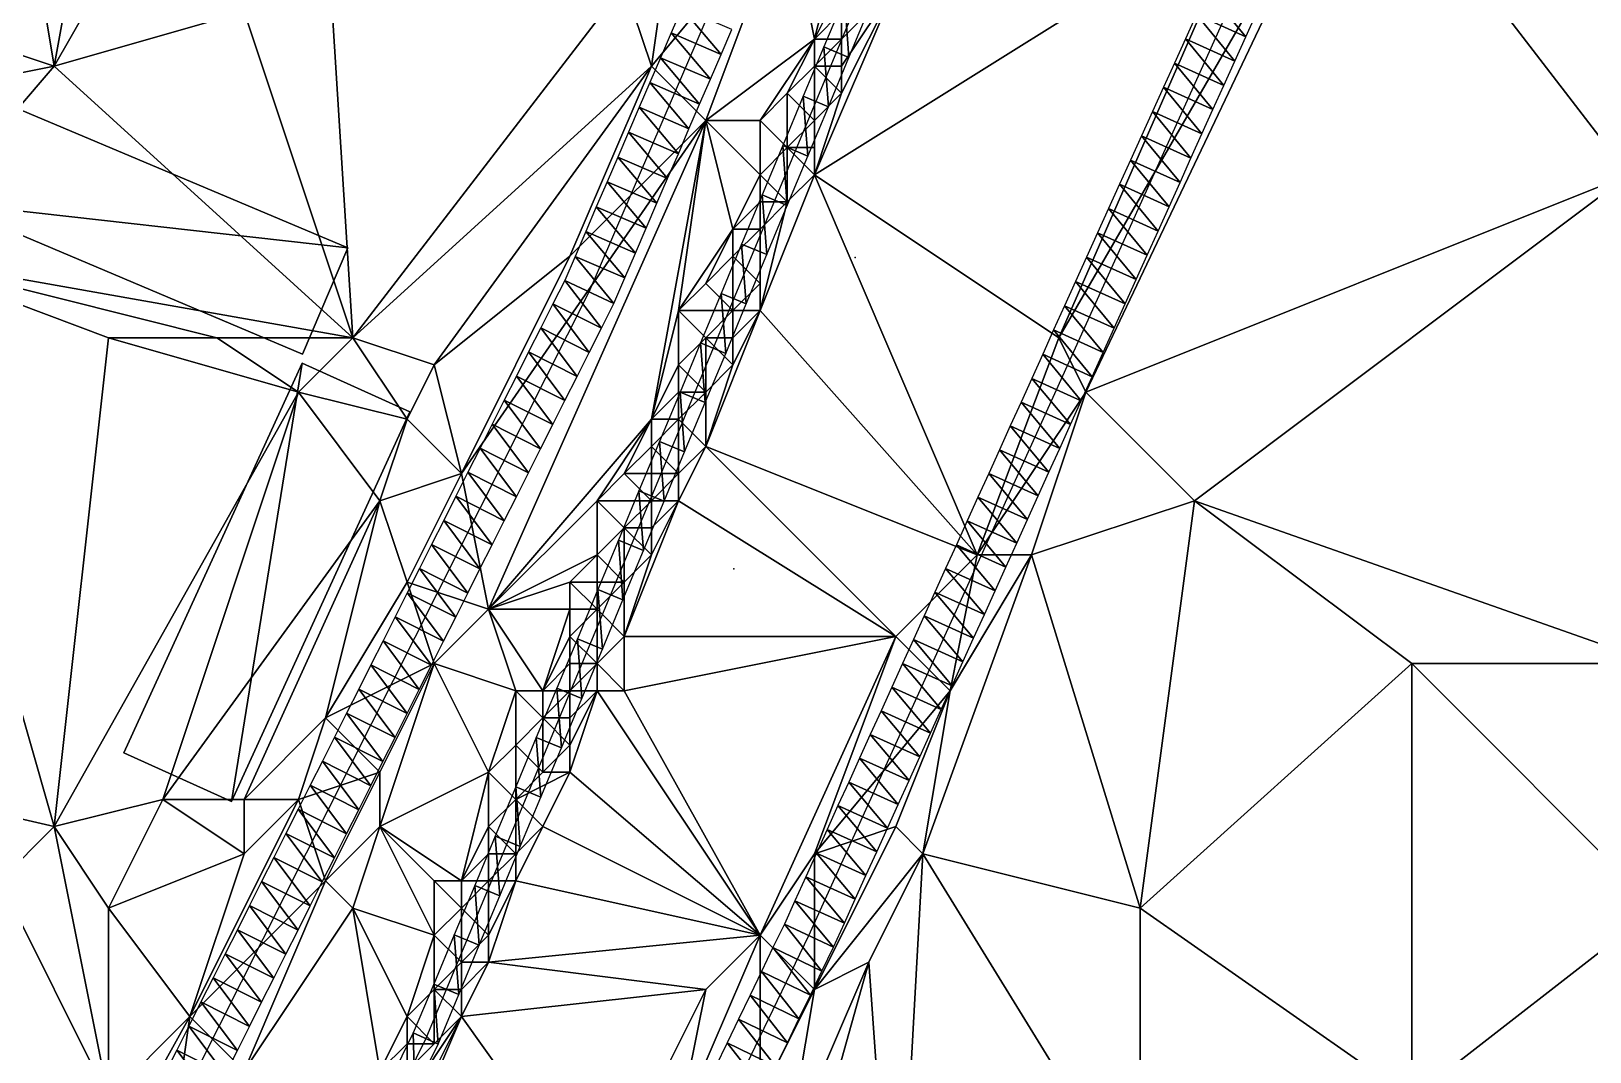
# Model space of a CAD drawing. Header units: metres. Extents: x -1103 to 901, y -902 to 905.
# Drawn here: x -875.7 to -760.9, y -602.6 to -527.4 of the extents above; entities that cross this region are included whole.
import ezdxf

# ---------------------------------------------------------------- set-up
doc = ezdxf.new("R2010")
doc.units = ezdxf.units.M
for name, color, linetype in [('OSM_BUILDING_FOOTPRINTS', 7, 'CONTINUOUS'), ('OSM_BUILDING_ROOFS', 1, 'CONTINUOUS'), ('OSM_BUILDING_WALLS', 8, 'CONTINUOUS'), ('OSM_ROAD_AXES', 2, 'CONTINUOUS'), ('OSM_ROAD_SURFACE', 9, 'CONTINUOUS'), ('OSM_TERRAIN', 3, 'CONTINUOUS'), ('OSM_TREES', 3, 'CONTINUOUS'), ('OSM_WATER_SURFACE', 5, 'CONTINUOUS'), ('OSM_WATERWAYS', 5, 'CONTINUOUS')]:
    doc.layers.add(name, color=color, linetype=linetype)

msp = doc.modelspace()

# ---------------------------------------------------------------- linework, layer by layer
at = {"layer": 'OSM_BUILDING_FOOTPRINTS'}
for points in [[(-883.4, -543, 12.11), (-889.15, -540.58, 12.11), (-888.21, -538.39, 12.11), (-892.52, -536.57, 12.11), (-888.85, -528, 12.11), (-852.36, -543.39, 12.11), (-855.69, -551.2, 12.11), (-882.13, -540.04, 12.11), (-883.4, -543, 12.11)], [(-868.85, -580.58, 12.25), (-855.73, -551.88, 12.25), (-847.8, -555.46, 12.25), (-860.92, -584.16, 12.25), (-868.85, -580.58, 12.25)]]:
    msp.add_polyline3d(points, close=True, dxfattribs=at)
at = {"layer": 'OSM_BUILDING_ROOFS'}
for points in [[(-882.13, -540.04, 22.11), (-852.36, -543.39, 22.11), (-888.85, -528, 22.11)], [(-882.13, -540.04, 22.11), (-855.69, -551.2, 22.11), (-852.36, -543.39, 22.11)], [(-855.73, -551.88, 22.25), (-868.85, -580.58, 22.25), (-860.92, -584.16, 22.25)], [(-855.73, -551.88, 22.25), (-860.92, -584.16, 22.25), (-847.8, -555.46, 22.25)]]:
    msp.add_3dface(points, dxfattribs=at)
at = {"layer": 'OSM_BUILDING_WALLS'}
for points in [[(-852.36, -543.39, 12.11), (-888.85, -528, 12.11), (-888.85, -528, 22.11)], [(-852.36, -543.39, 12.11), (-888.85, -528, 22.11), (-852.36, -543.39, 22.11)], [(-882.13, -540.04, 12.11), (-855.69, -551.2, 12.11), (-855.69, -551.2, 22.11)], [(-882.13, -540.04, 12.11), (-855.69, -551.2, 22.11), (-882.13, -540.04, 22.11)], [(-855.69, -551.2, 12.11), (-852.36, -543.39, 12.11), (-852.36, -543.39, 22.11)], [(-855.69, -551.2, 12.11), (-852.36, -543.39, 22.11), (-855.69, -551.2, 22.11)], [(-855.73, -551.88, 12.25), (-868.85, -580.58, 12.25), (-868.85, -580.58, 22.25)], [(-855.73, -551.88, 12.25), (-868.85, -580.58, 22.25), (-855.73, -551.88, 22.25)], [(-847.8, -555.46, 12.25), (-855.73, -551.88, 12.25), (-855.73, -551.88, 22.25)], [(-847.8, -555.46, 12.25), (-855.73, -551.88, 22.25), (-847.8, -555.46, 22.25)], [(-860.92, -584.16, 12.25), (-847.8, -555.46, 12.25), (-847.8, -555.46, 22.25)], [(-860.92, -584.16, 12.25), (-847.8, -555.46, 22.25), (-860.92, -584.16, 22.25)], [(-868.85, -580.58, 12.25), (-860.92, -584.16, 12.25), (-860.92, -584.16, 22.25)], [(-868.85, -580.58, 12.25), (-860.92, -584.16, 22.25), (-868.85, -580.58, 22.25)]]:
    msp.add_3dface(points, dxfattribs=at)
at = {"layer": 'OSM_ROAD_AXES'}
for points in [[(-948.43, -865.94, 8.47), (-922.02, -833.33, 8.83), (-893.47, -795.62, 6.97), (-880.53, -775.6, 7.11), (-873.64, -762.57, 7.6), (-868.9, -750.86, 7.93), (-868.49, -741, 7.93), (-870.86, -731.65, 7.96), (-876.64, -717.95, 7.89), (-882.28, -704.92, 8.31), (-889.36, -689.13, 10.2), (-889.77, -675.97, 11.91), (-888.35, -662.68, 13.15), (-877.33, -641.66, 13.81), (-873.01, -622.86, 13.84), (-834.58, -546.63, 13.14), (-802.32, -471.63, 12.72), (-790.22, -446.34, 12.43), (-777.87, -420.47, 10.62), (-763.62, -389.12, 12.79)], [(-830.26, -618.62, 8.45), (-818.4, -594.03, 7.62), (-800.17, -553.83, 10.04), (-782.38, -514.5, 11.38), (-778.53, -509.5, 11.41), (-769.85, -504.86, 10.94), (-758.95, -499.78, 10.32)]]:
    msp.add_polyline3d(points, dxfattribs=at)
at = {"layer": 'OSM_ROAD_SURFACE'}
for points in [[(-786.22, -527.84, 10.95), (-789.05, -524.4, 11.1), (-789.86, -526.19, 11.05)], [(-786.22, -527.84, 10.95), (-785.41, -526.05, 11), (-789.05, -524.4, 11.1)], [(-824.87, -529.13, 13), (-827.76, -525.72, 13.14), (-828.55, -527.55, 13.07)], [(-824.87, -529.13, 13), (-824.09, -527.3, 13.05), (-827.76, -525.72, 13.14)], [(-787.02, -529.63, 10.89), (-789.86, -526.19, 11.05), (-790.67, -527.98, 11)], [(-787.02, -529.63, 10.89), (-786.22, -527.84, 10.95), (-789.86, -526.19, 11.05)], [(-825.66, -530.96, 12.95), (-828.55, -527.55, 13.07), (-829.34, -529.38, 13)], [(-825.66, -530.96, 12.95), (-824.87, -529.13, 13), (-828.55, -527.55, 13.07)], [(-787.83, -531.42, 10.84), (-790.67, -527.98, 11), (-791.48, -529.77, 10.95)], [(-787.83, -531.42, 10.84), (-787.02, -529.63, 10.89), (-790.67, -527.98, 11)], [(-826.45, -532.79, 12.91), (-829.34, -529.38, 13), (-830.12, -531.21, 12.98)], [(-826.45, -532.79, 12.91), (-825.66, -530.96, 12.95), (-829.34, -529.38, 13)], [(-788.64, -533.2, 10.79), (-791.48, -529.77, 10.95), (-792.29, -531.55, 10.89)], [(-788.64, -533.2, 10.79), (-787.83, -531.42, 10.84), (-791.48, -529.77, 10.95)], [(-827.24, -534.62, 12.9), (-830.12, -531.21, 12.98), (-830.91, -533.03, 13)], [(-827.24, -534.62, 12.9), (-826.45, -532.79, 12.91), (-830.12, -531.21, 12.98)], [(-789.45, -534.99, 10.74), (-792.29, -531.55, 10.89), (-793.1, -533.34, 10.84)], [(-789.45, -534.99, 10.74), (-788.64, -533.2, 10.79), (-792.29, -531.55, 10.89)], [(-828.02, -536.45, 12.93), (-830.91, -533.03, 13), (-831.7, -534.86, 13.01)], [(-828.02, -536.45, 12.93), (-827.24, -534.62, 12.9), (-830.91, -533.03, 13)], [(-790.26, -536.78, 10.69), (-793.1, -533.34, 10.84), (-793.9, -535.13, 10.79)], [(-790.26, -536.78, 10.69), (-789.45, -534.99, 10.74), (-793.1, -533.34, 10.84)], [(-828.81, -538.27, 12.98), (-831.7, -534.86, 13.01), (-832.48, -536.69, 13.02)], [(-828.81, -538.27, 12.98), (-828.02, -536.45, 12.93), (-831.7, -534.86, 13.01)], [(-791.07, -538.57, 10.63), (-793.9, -535.13, 10.79), (-794.71, -536.92, 10.74)], [(-791.07, -538.57, 10.63), (-790.26, -536.78, 10.69), (-793.9, -535.13, 10.79)], [(-829.6, -540.1, 13.02), (-832.48, -536.69, 13.02), (-833.27, -538.52, 13.04)], [(-829.6, -540.1, 13.02), (-828.81, -538.27, 12.98), (-832.48, -536.69, 13.02)], [(-791.88, -540.35, 10.58), (-794.71, -536.92, 10.74), (-795.52, -538.7, 10.69)], [(-791.88, -540.35, 10.58), (-791.07, -538.57, 10.63), (-794.71, -536.92, 10.74)], [(-830.38, -541.93, 13.05), (-833.27, -538.52, 13.04), (-834.06, -540.35, 13.05)], [(-830.38, -541.93, 13.05), (-829.6, -540.1, 13.02), (-833.27, -538.52, 13.04)], [(-792.69, -542.14, 10.53), (-795.52, -538.7, 10.69), (-796.33, -540.49, 10.63)], [(-792.69, -542.14, 10.53), (-791.88, -540.35, 10.58), (-795.52, -538.7, 10.69)], [(-831.17, -543.76, 13.09), (-834.06, -540.35, 13.05), (-834.84, -542.18, 13.07)], [(-831.17, -543.76, 13.09), (-830.38, -541.93, 13.05), (-834.06, -540.35, 13.05)], [(-793.5, -543.93, 10.48), (-796.33, -540.49, 10.63), (-797.14, -542.28, 10.58)], [(-793.5, -543.93, 10.48), (-792.69, -542.14, 10.53), (-796.33, -540.49, 10.63)], [(-831.96, -545.59, 13.13), (-834.84, -542.18, 13.07), (-835.63, -544.01, 13.09)], [(-831.96, -545.59, 13.13), (-831.17, -543.76, 13.09), (-834.84, -542.18, 13.07)], [(-794.3, -545.72, 10.43), (-797.14, -542.28, 10.58), (-797.95, -544.07, 10.53)], [(-794.3, -545.72, 10.43), (-793.5, -543.93, 10.48), (-797.14, -542.28, 10.58)], [(-832.77, -547.48, 13.16), (-835.63, -544.01, 13.09), (-836.39, -545.78, 13.14)], [(-832.77, -547.48, 13.16), (-831.96, -545.59, 13.13), (-835.63, -544.01, 13.09)], [(-795.11, -547.5, 10.38), (-797.95, -544.07, 10.53), (-798.76, -545.86, 10.48)], [(-795.11, -547.5, 10.38), (-794.3, -545.72, 10.43), (-797.95, -544.07, 10.53)], [(-833.69, -549.3, 13.2), (-836.39, -545.78, 13.14), (-837.26, -547.5, 13.19)], [(-833.69, -549.3, 13.2), (-832.77, -547.48, 13.16), (-836.39, -545.78, 13.14)], [(-795.92, -549.29, 10.32), (-798.76, -545.86, 10.48), (-799.57, -547.64, 10.43)], [(-795.92, -549.29, 10.32), (-795.11, -547.5, 10.38), (-798.76, -545.86, 10.48)], [(-834.58, -551.08, 13.24), (-837.26, -547.5, 13.19), (-838.15, -549.28, 13.24)], [(-834.58, -551.08, 13.24), (-833.69, -549.3, 13.2), (-837.26, -547.5, 13.19)], [(-796.73, -551.08, 10.27), (-799.57, -547.64, 10.43), (-800.38, -549.43, 10.37)], [(-796.73, -551.08, 10.27), (-795.92, -549.29, 10.32), (-799.57, -547.64, 10.43)], [(-835.48, -552.85, 13.28), (-838.15, -549.28, 13.24), (-839.05, -551.05, 13.29)], [(-835.48, -552.85, 13.28), (-834.58, -551.08, 13.24), (-838.15, -549.28, 13.24)], [(-797.54, -552.87, 10.22), (-800.38, -549.43, 10.37), (-801.18, -551.22, 10.25)], [(-797.54, -552.87, 10.22), (-796.73, -551.08, 10.27), (-800.38, -549.43, 10.37)], [(-836.37, -554.62, 13.32), (-839.05, -551.05, 13.29), (-839.94, -552.82, 13.34)], [(-836.37, -554.62, 13.32), (-835.48, -552.85, 13.28), (-839.05, -551.05, 13.29)], [(-798.35, -554.65, 10.13), (-801.18, -551.22, 10.25), (-801.99, -553, 10.12)], [(-798.35, -554.65, 10.13), (-797.54, -552.87, 10.22), (-801.18, -551.22, 10.25)], [(-837.26, -556.39, 13.36), (-839.94, -552.82, 13.34), (-840.84, -554.59, 13.39)], [(-837.26, -556.39, 13.36), (-836.37, -554.62, 13.32), (-839.94, -552.82, 13.34)], [(-799.14, -556.4, 9.98), (-801.99, -553, 10.12), (-802.78, -554.75, 9.99)], [(-799.14, -556.4, 9.98), (-798.35, -554.65, 10.13), (-801.99, -553, 10.12)], [(-838.16, -558.17, 13.39), (-840.84, -554.59, 13.39), (-841.73, -556.37, 13.44)], [(-838.16, -558.17, 13.39), (-837.26, -556.39, 13.36), (-840.84, -554.59, 13.39)], [(-799.93, -558.15, 9.83), (-802.78, -554.75, 9.99), (-803.58, -556.5, 9.86)], [(-799.93, -558.15, 9.83), (-799.14, -556.4, 9.98), (-802.78, -554.75, 9.99)], [(-839.05, -559.94, 13.43), (-841.73, -556.37, 13.44), (-842.62, -558.14, 13.49)], [(-839.05, -559.94, 13.43), (-838.16, -558.17, 13.39), (-841.73, -556.37, 13.44)], [(-800.73, -559.9, 9.68), (-803.58, -556.5, 9.86), (-804.37, -558.25, 9.73)], [(-800.73, -559.9, 9.68), (-799.93, -558.15, 9.83), (-803.58, -556.5, 9.86)], [(-839.95, -561.71, 13.47), (-842.62, -558.14, 13.49), (-843.52, -559.91, 13.53)], [(-839.95, -561.71, 13.47), (-839.05, -559.94, 13.43), (-842.62, -558.14, 13.49)], [(-801.52, -561.65, 9.53), (-804.37, -558.25, 9.73), (-805.16, -560, 9.6)], [(-801.52, -561.65, 9.53), (-800.73, -559.9, 9.68), (-804.37, -558.25, 9.73)], [(-840.84, -563.49, 13.51), (-843.52, -559.91, 13.53), (-844.41, -561.68, 13.61)], [(-840.84, -563.49, 13.51), (-839.95, -561.71, 13.47), (-843.52, -559.91, 13.53)], [(-802.31, -563.39, 9.38), (-805.16, -560, 9.6), (-805.95, -561.74, 9.47)], [(-802.31, -563.39, 9.38), (-801.52, -561.65, 9.53), (-805.16, -560, 9.6)], [(-841.73, -565.26, 13.55), (-844.41, -561.68, 13.61), (-845.3, -563.46, 13.71)], [(-841.73, -565.26, 13.55), (-840.84, -563.49, 13.51), (-844.41, -561.68, 13.61)], [(-803.1, -565.14, 9.23), (-805.95, -561.74, 9.47), (-806.75, -563.49, 9.34)], [(-803.1, -565.14, 9.23), (-802.31, -563.39, 9.38), (-805.95, -561.74, 9.47)], [(-842.63, -567.03, 13.59), (-845.3, -563.46, 13.71), (-846.2, -565.23, 13.81)], [(-842.63, -567.03, 13.59), (-841.73, -565.26, 13.55), (-845.3, -563.46, 13.71)], [(-803.9, -566.89, 9.1), (-806.75, -563.49, 9.34), (-807.54, -565.24, 9.31)], [(-803.9, -566.89, 9.1), (-803.1, -565.14, 9.23), (-806.75, -563.49, 9.34)], [(-843.52, -568.8, 13.69), (-846.2, -565.23, 13.81), (-847.09, -567, 13.91)], [(-843.52, -568.8, 13.69), (-842.63, -567.03, 13.59), (-846.2, -565.23, 13.81)], [(-804.69, -568.64, 8.98), (-807.54, -565.24, 9.31), (-808.33, -566.99, 9.14)], [(-804.69, -568.64, 8.98), (-803.9, -566.89, 9.1), (-807.54, -565.24, 9.31)], [(-844.41, -570.58, 13.82), (-847.09, -567, 13.91), (-847.99, -568.78, 14.01)], [(-844.41, -570.58, 13.82), (-843.52, -568.8, 13.69), (-847.09, -567, 13.91)], [(-805.48, -570.39, 8.87), (-808.33, -566.99, 9.14), (-809.12, -568.73, 8.97)], [(-805.48, -570.39, 8.87), (-804.69, -568.64, 8.98), (-808.33, -566.99, 9.14)], [(-845.31, -572.35, 13.97), (-847.99, -568.78, 14.01), (-848.88, -570.55, 14.04)], [(-845.31, -572.35, 13.97), (-844.41, -570.58, 13.82), (-847.99, -568.78, 14.01)], [(-806.27, -572.13, 8.76), (-809.12, -568.73, 8.97), (-809.92, -570.48, 8.84)], [(-806.27, -572.13, 8.76), (-805.48, -570.39, 8.87), (-809.12, -568.73, 8.97)], [(-846.2, -574.12, 14.09), (-848.88, -570.55, 14.04), (-849.77, -572.32, 14.07)], [(-846.2, -574.12, 14.09), (-845.31, -572.35, 13.97), (-848.88, -570.55, 14.04)], [(-807.07, -573.88, 8.64), (-809.92, -570.48, 8.84), (-810.71, -572.23, 8.74)], [(-807.07, -573.88, 8.64), (-806.27, -572.13, 8.76), (-809.92, -570.48, 8.84)], [(-847.1, -575.9, 14.05), (-849.77, -572.32, 14.07), (-850.67, -574.1, 14.11)], [(-847.1, -575.9, 14.05), (-846.2, -574.12, 14.09), (-849.77, -572.32, 14.07)], [(-807.86, -575.63, 8.53), (-810.71, -572.23, 8.74), (-811.5, -573.98, 8.63)], [(-807.86, -575.63, 8.53), (-807.07, -573.88, 8.64), (-810.71, -572.23, 8.74)], [(-808.65, -577.38, 8.41), (-811.5, -573.98, 8.63), (-812.29, -575.73, 8.52)], [(-808.65, -577.38, 8.41), (-807.86, -575.63, 8.53), (-811.5, -573.98, 8.63)], [(-847.99, -577.67, 14.02), (-850.67, -574.1, 14.11), (-851.56, -575.87, 14.14)], [(-847.99, -577.67, 14.02), (-847.1, -575.9, 14.05), (-850.67, -574.1, 14.11)], [(-848.88, -579.44, 13.98), (-851.56, -575.87, 14.14), (-852.45, -577.64, 14.15)], [(-848.88, -579.44, 13.98), (-847.99, -577.67, 14.02), (-851.56, -575.87, 14.14)], [(-809.44, -579.12, 8.28), (-812.29, -575.73, 8.52), (-813.09, -577.47, 8.4)], [(-809.44, -579.12, 8.28), (-808.65, -577.38, 8.41), (-812.29, -575.73, 8.52)], [(-849.78, -581.21, 13.95), (-852.45, -577.64, 14.15), (-853.35, -579.41, 14.09)], [(-849.78, -581.21, 13.95), (-848.88, -579.44, 13.98), (-852.45, -577.64, 14.15)], [(-810.24, -580.87, 8.16), (-813.09, -577.47, 8.4), (-813.88, -579.22, 8.28)], [(-810.24, -580.87, 8.16), (-809.44, -579.12, 8.28), (-813.09, -577.47, 8.4)], [(-850.67, -582.99, 13.89), (-853.35, -579.41, 14.09), (-854.24, -581.19, 13.98)], [(-850.67, -582.99, 13.89), (-849.78, -581.21, 13.95), (-853.35, -579.41, 14.09)], [(-811.03, -582.62, 8.04), (-813.88, -579.22, 8.28), (-814.67, -580.97, 8.17)], [(-811.03, -582.62, 8.04), (-810.24, -580.87, 8.16), (-813.88, -579.22, 8.28)], [(-851.56, -584.76, 13.82), (-854.24, -581.19, 13.98), (-855.13, -582.96, 13.86)], [(-851.56, -584.76, 13.82), (-850.67, -582.99, 13.89), (-854.24, -581.19, 13.98)], [(-811.82, -584.37, 7.91), (-814.67, -580.97, 8.17), (-815.46, -582.72, 8.05)], [(-811.82, -584.37, 7.91), (-811.03, -582.62, 8.04), (-814.67, -580.97, 8.17)], [(-852.46, -586.53, 13.75), (-855.13, -582.96, 13.86), (-856.03, -584.73, 13.78)], [(-852.46, -586.53, 13.75), (-851.56, -584.76, 13.82), (-855.13, -582.96, 13.86)], [(-812.61, -586.12, 7.79), (-815.46, -582.72, 8.05), (-816.26, -584.46, 7.93)], [(-812.61, -586.12, 7.79), (-811.82, -584.37, 7.91), (-815.46, -582.72, 8.05)], [(-853.35, -588.3, 13.68), (-856.03, -584.73, 13.78), (-856.92, -586.5, 13.76)], [(-853.35, -588.3, 13.68), (-852.46, -586.53, 13.75), (-856.03, -584.73, 13.78)], [(-813.41, -587.86, 7.76), (-816.26, -584.46, 7.93), (-817.05, -586.21, 7.81)], [(-813.41, -587.86, 7.76), (-812.61, -586.12, 7.79), (-816.26, -584.46, 7.93)], [(-854.25, -590.08, 13.62), (-856.92, -586.5, 13.76), (-857.82, -588.28, 13.73)], [(-854.25, -590.08, 13.62), (-853.35, -588.3, 13.68), (-856.92, -586.5, 13.76)], [(-814.2, -589.61, 7.74), (-817.05, -586.21, 7.81), (-817.84, -587.96, 7.7)], [(-814.2, -589.61, 7.74), (-813.41, -587.86, 7.76), (-817.05, -586.21, 7.81)], [(-855.14, -591.85, 13.6), (-857.82, -588.28, 13.73), (-858.71, -590.05, 13.71)], [(-855.14, -591.85, 13.6), (-854.25, -590.08, 13.62), (-857.82, -588.28, 13.73)], [(-814.99, -591.36, 7.72), (-817.84, -587.96, 7.7), (-818.63, -589.71, 7.71)], [(-814.99, -591.36, 7.72), (-814.2, -589.61, 7.74), (-817.84, -587.96, 7.7)], [(-856.03, -593.62, 13.57), (-858.71, -590.05, 13.71), (-859.6, -591.82, 13.68)], [(-856.03, -593.62, 13.57), (-855.14, -591.85, 13.6), (-858.71, -590.05, 13.71)], [(-815.78, -593.11, 7.69), (-818.63, -589.71, 7.71), (-819.43, -591.46, 7.74)], [(-815.78, -593.11, 7.69), (-814.99, -591.36, 7.72), (-818.63, -589.71, 7.71)], [(-856.93, -595.4, 13.55), (-859.6, -591.82, 13.68), (-860.5, -593.6, 13.65)], [(-856.93, -595.4, 13.55), (-856.03, -593.62, 13.57), (-859.6, -591.82, 13.68)], [(-816.59, -594.88, 7.67), (-819.43, -591.46, 7.74), (-820.21, -593.18, 7.76)], [(-816.59, -594.88, 7.67), (-815.78, -593.11, 7.69), (-819.43, -591.46, 7.74)], [(-817.44, -596.65, 7.65), (-820.21, -593.18, 7.76), (-821.05, -594.92, 7.79)], [(-817.44, -596.65, 7.65), (-816.59, -594.88, 7.67), (-820.21, -593.18, 7.76)], [(-857.82, -597.17, 13.53), (-860.5, -593.6, 13.65), (-861.39, -595.37, 13.63)], [(-857.82, -597.17, 13.53), (-856.93, -595.4, 13.55), (-860.5, -593.6, 13.65)], [(-858.71, -598.94, 13.5), (-861.39, -595.37, 13.63), (-862.29, -597.14, 13.6)], [(-858.71, -598.94, 13.5), (-857.82, -597.17, 13.53), (-861.39, -595.37, 13.63)], [(-818.29, -598.41, 7.65), (-821.05, -594.92, 7.79), (-821.89, -596.67, 7.83)], [(-818.29, -598.41, 7.65), (-817.44, -596.65, 7.65), (-821.05, -594.92, 7.79)], [(-819.14, -600.17, 7.69), (-821.89, -596.67, 7.83), (-822.74, -598.43, 7.86)], [(-819.14, -600.17, 7.69), (-818.29, -598.41, 7.65), (-821.89, -596.67, 7.83)], [(-859.61, -600.72, 13.48), (-862.29, -597.14, 13.6), (-863.18, -598.91, 13.58)], [(-859.61, -600.72, 13.48), (-858.71, -598.94, 13.5), (-862.29, -597.14, 13.6)], [(-860.5, -602.49, 13.45), (-863.18, -598.91, 13.58), (-864.07, -600.69, 13.58)], [(-860.5, -602.49, 13.45), (-859.61, -600.72, 13.48), (-863.18, -598.91, 13.58)], [(-819.98, -601.92, 7.73), (-822.74, -598.43, 7.86), (-823.59, -600.19, 7.89)], [(-819.98, -601.92, 7.73), (-819.14, -600.17, 7.69), (-822.74, -598.43, 7.86)], [(-820.83, -603.68, 7.77), (-823.59, -600.19, 7.89), (-824.43, -601.94, 7.92)], [(-820.83, -603.68, 7.77), (-819.98, -601.92, 7.73), (-823.59, -600.19, 7.89)], [(-861.39, -604.26, 13.48), (-864.07, -600.69, 13.58), (-864.97, -602.46, 13.61)], [(-861.39, -604.26, 13.48), (-860.5, -602.49, 13.45), (-864.07, -600.69, 13.58)], [(-862.29, -606.03, 13.53), (-864.97, -602.46, 13.61), (-865.86, -604.23, 13.64)], [(-862.29, -606.03, 13.53), (-861.39, -604.26, 13.48), (-864.97, -602.46, 13.61)], [(-821.68, -605.44, 7.81), (-824.43, -601.94, 7.92), (-825.28, -603.7, 7.95)], [(-821.68, -605.44, 7.81), (-820.83, -603.68, 7.77), (-824.43, -601.94, 7.92)]]:
    msp.add_3dface(points, dxfattribs=at)
at = {"layer": 'OSM_TERRAIN'}
for points in [[(-874, -530, 14.21), (-878, -506, 15.48), (-892, -524, 14.53)], [(-874, -530, 14.21), (-870, -508, 15.28), (-878, -506, 15.48)], [(-874, -530, 14.21), (-866, -516, 14.52), (-870, -508, 15.28)], [(-800, -550, 10.27), (-798, -554, 10.14), (-778, -512, 11.35)], [(-800, -550, 10.27), (-778, -512, 11.35), (-786, -518, 11.23)], [(-798, -554, 10.14), (-758, -538, 9.04), (-778, -512, 11.35)], [(-758, -538, 9.04), (-698, -536, 6), (-778, -512, 11.35)], [(-698, -536, 6), (-714, -512, 8.23), (-778, -512, 11.35)], [(-860, -526, 14.4), (-866, -516, 14.52), (-874, -530, 14.21)], [(-830, -530, 12.93), (-828, -516, 13.62), (-832, -524, 13.47)], [(-830, -530, 12.93), (-820, -518, 13.23), (-828, -516, 13.62)], [(-860, -526, 14.4), (-852, -550, 14.12), (-854, -518, 14.1)], [(-852, -550, 14.12), (-832, -524, 13.47), (-854, -518, 14.1)], [(-826, -534, 12.82), (-820, -518, 13.23), (-830, -530, 12.93)], [(-826, -534, 12.82), (-818, -528, 12.37), (-820, -518, 13.23)], [(-820, -518, 13.23), (-818, -528, 12.37), (-816, -520, 12.84)], [(-800, -550, 10.27), (-786, -518, 11.23), (-818, -538, 12.03)], [(-818, -538, 12.03), (-786, -518, 11.23), (-812, -524, 12.42)], [(-818, -528, 12.37), (-816, -524, 12.13), (-816, -520, 12.84)], [(-904, -536, 14), (-874, -530, 14.21), (-892, -524, 14.53)], [(-852, -550, 14.12), (-830, -530, 12.93), (-832, -524, 13.47)], [(-818, -538, 12.03), (-812, -524, 12.42), (-816, -532, 11.8)], [(-818, -528, 12.37), (-816, -526, 11.47), (-816, -524, 12.13)], [(-816, -532, 11.8), (-812, -524, 12.42), (-816, -530, 11.39)], [(-816, -530, 11.39), (-812, -524, 12.42), (-816, -528, 11.43)], [(-816, -528, 11.43), (-812, -524, 12.42), (-814, -526, 11.55)], [(-874, -530, 14.21), (-852, -550, 14.12), (-860, -526, 14.4)], [(-816, -528, 11.43), (-816, -526, 11.47), (-818, -528, 12.37)], [(-816, -528, 11.43), (-814, -526, 11.55), (-816, -526, 11.47)], [(-822, -534, 12.44), (-818, -528, 12.37), (-826, -534, 12.82)], [(-822, -534, 12.44), (-820, -532, 12.42), (-818, -528, 12.37)], [(-820, -532, 12.42), (-818, -530, 11.48), (-818, -528, 12.37)], [(-818, -530, 11.48), (-816, -530, 11.39), (-816, -528, 11.43)], [(-818, -530, 11.48), (-816, -528, 11.43), (-818, -528, 12.37)], [(-886, -544, 14.13), (-874, -530, 14.21), (-904, -536, 14)], [(-886, -544, 14.13), (-852, -550, 14.12), (-874, -530, 14.21)], [(-852, -550, 14.12), (-846, -552, 13.72), (-830, -530, 12.93)], [(-846, -552, 13.72), (-836, -544, 13.04), (-830, -530, 12.93)], [(-836, -544, 13.04), (-826, -534, 12.82), (-830, -530, 12.93)], [(-818, -534, 11.31), (-818, -530, 11.48), (-820, -532, 12.42)], [(-818, -534, 11.31), (-816, -532, 11.8), (-818, -530, 11.48)], [(-816, -532, 11.8), (-816, -530, 11.39), (-818, -530, 11.48)], [(-822, -534, 12.44), (-820, -536, 11.27), (-820, -532, 12.42)], [(-820, -536, 11.27), (-818, -534, 11.31), (-820, -532, 12.42)], [(-818, -534, 11.31), (-818, -538, 12.03), (-816, -532, 11.8)], [(-842, -570, 13.56), (-826, -534, 12.82), (-844, -560, 13.49)], [(-844, -560, 13.49), (-826, -534, 12.82), (-836, -544, 13.04)], [(-842, -570, 13.56), (-830, -556, 12.49), (-826, -534, 12.82)], [(-830, -556, 12.49), (-828, -548, 12.54), (-826, -534, 12.82)], [(-828, -548, 12.54), (-824, -542, 12.32), (-826, -534, 12.82)], [(-824, -542, 12.32), (-822, -538, 11.99), (-826, -534, 12.82)], [(-826, -534, 12.82), (-822, -538, 11.99), (-822, -534, 12.44)], [(-822, -538, 11.99), (-820, -536, 11.27), (-822, -534, 12.44)], [(-820, -536, 11.27), (-818, -536, 11.46), (-818, -534, 11.31)], [(-818, -536, 11.46), (-818, -538, 12.03), (-818, -534, 11.31)], [(-820, -540, 11.23), (-820, -536, 11.27), (-822, -538, 11.99)], [(-820, -540, 11.23), (-818, -538, 12.03), (-820, -536, 11.27)], [(-818, -538, 12.03), (-818, -536, 11.46), (-820, -536, 11.27)], [(-824, -542, 12.32), (-822, -540, 11.23), (-822, -538, 11.99)], [(-822, -548, 11.99), (-806, -566, 9.03), (-818, -538, 12.03)], [(-822, -548, 11.99), (-818, -538, 12.03), (-820, -540, 11.23)], [(-822, -540, 11.23), (-820, -540, 11.23), (-822, -538, 11.99)], [(-806, -566, 9.03), (-800, -550, 10.27), (-818, -538, 12.03)], [(-790, -562, 9.03), (-758, -538, 9.04), (-798, -554, 10.14)], [(-756, -574, 8.82), (-758, -538, 9.04), (-790, -562, 9.03)], [(-822, -542, 11.22), (-822, -540, 11.23), (-824, -542, 12.32)], [(-822, -548, 11.99), (-820, -540, 11.23), (-822, -542, 11.22)], [(-822, -542, 11.22), (-820, -540, 11.23), (-822, -540, 11.23)], [(-828, -548, 12.54), (-826, -546, 12.39), (-824, -542, 12.32)], [(-826, -546, 12.39), (-824, -544, 11.47), (-824, -542, 12.32)], [(-824, -544, 11.47), (-822, -546, 11.51), (-822, -542, 11.22)], [(-824, -544, 11.47), (-822, -542, 11.22), (-824, -542, 12.32)], [(-822, -546, 11.51), (-822, -548, 11.99), (-822, -542, 11.22)], [(-874, -586, 14.84), (-886, -544, 14.13), (-900, -580, 13.48)], [(-886, -544, 14.13), (-874, -586, 14.84), (-870, -550, 14.77)], [(-870, -550, 14.77), (-862, -550, 14.25), (-886, -544, 14.13)], [(-886, -544, 14.13), (-862, -550, 14.25), (-852, -550, 14.12)], [(-846, -552, 13.72), (-844, -560, 13.49), (-836, -544, 13.04)], [(-826, -546, 12.39), (-824, -548, 11.19), (-824, -544, 11.47)], [(-824, -548, 11.19), (-822, -546, 11.51), (-824, -544, 11.47)], [(-828, -548, 12.54), (-824, -548, 11.19), (-826, -546, 12.39)], [(-824, -548, 11.19), (-822, -548, 11.99), (-822, -546, 11.51)], [(-830, -556, 12.49), (-828, -552, 12.28), (-828, -548, 12.54)], [(-828, -552, 12.28), (-826, -550, 11.19), (-828, -548, 12.54)], [(-826, -550, 11.19), (-824, -548, 11.19), (-828, -548, 12.54)], [(-826, -558, 11.89), (-822, -548, 11.99), (-824, -552, 11.88)], [(-806, -566, 9.03), (-822, -548, 11.99), (-826, -558, 11.89)], [(-826, -550, 11.19), (-824, -550, 11.24), (-824, -548, 11.19)], [(-824, -552, 11.88), (-822, -548, 11.99), (-824, -550, 11.24)], [(-824, -550, 11.24), (-822, -548, 11.99), (-824, -548, 11.19)], [(-870, -550, 14.77), (-874, -586, 14.84), (-856, -554, 14.48)], [(-856, -554, 14.48), (-862, -550, 14.25), (-870, -550, 14.77)], [(-856, -554, 14.48), (-852, -550, 14.12), (-862, -550, 14.25)], [(-856, -554, 14.48), (-848, -556, 14.62), (-852, -550, 14.12)], [(-848, -556, 14.62), (-846, -552, 13.72), (-852, -550, 14.12)], [(-828, -552, 12.28), (-826, -554, 11.18), (-826, -550, 11.19)], [(-826, -554, 11.18), (-824, -552, 11.88), (-826, -550, 11.19)], [(-824, -552, 11.88), (-824, -550, 11.24), (-826, -550, 11.19)], [(-806, -566, 9.03), (-798, -554, 10.14), (-800, -550, 10.27)], [(-848, -556, 14.62), (-844, -560, 13.49), (-846, -552, 13.72)], [(-830, -556, 12.49), (-828, -554, 11.3), (-828, -552, 12.28)], [(-828, -554, 11.3), (-826, -554, 11.18), (-828, -552, 12.28)], [(-826, -554, 11.18), (-826, -558, 11.89), (-824, -552, 11.88)], [(-866, -584, 14.64), (-856, -554, 14.48), (-874, -586, 14.84)], [(-866, -584, 14.64), (-850, -562, 14.56), (-856, -554, 14.48)], [(-856, -554, 14.48), (-850, -562, 14.56), (-848, -556, 14.62)], [(-828, -556, 11.18), (-828, -554, 11.3), (-830, -556, 12.49)], [(-828, -556, 11.18), (-826, -558, 11.89), (-826, -554, 11.18)], [(-828, -556, 11.18), (-826, -554, 11.18), (-828, -554, 11.3)], [(-802, -566, 9.15), (-798, -554, 10.14), (-806, -566, 9.03)], [(-798, -554, 10.14), (-802, -566, 9.15), (-790, -562, 9.03)], [(-850, -562, 14.56), (-844, -560, 13.49), (-848, -556, 14.62)], [(-834, -562, 12.6), (-830, -556, 12.49), (-842, -570, 13.56)], [(-834, -562, 12.6), (-832, -560, 12.48), (-830, -556, 12.49)], [(-832, -560, 12.48), (-830, -558, 11.66), (-830, -556, 12.49)], [(-828, -560, 11.34), (-828, -556, 11.18), (-830, -558, 11.66)], [(-830, -558, 11.66), (-828, -556, 11.18), (-830, -556, 12.49)], [(-828, -560, 11.34), (-826, -558, 11.89), (-828, -556, 11.18)], [(-832, -560, 12.48), (-830, -560, 11.17), (-830, -558, 11.66)], [(-830, -560, 11.17), (-828, -560, 11.34), (-830, -558, 11.66)], [(-828, -562, 11.84), (-826, -558, 11.89), (-828, -560, 11.34)], [(-828, -562, 11.84), (-812, -572, 8.71), (-826, -558, 11.89)], [(-812, -572, 8.71), (-806, -566, 9.03), (-826, -558, 11.89)], [(-850, -562, 14.56), (-848, -568, 13.95), (-844, -560, 13.49)], [(-848, -568, 13.95), (-842, -570, 13.56), (-844, -560, 13.49)], [(-834, -562, 12.6), (-830, -562, 11.16), (-832, -560, 12.48)], [(-830, -562, 11.16), (-830, -560, 11.17), (-832, -560, 12.48)], [(-830, -562, 11.16), (-828, -562, 11.84), (-828, -560, 11.34)], [(-830, -562, 11.16), (-828, -560, 11.34), (-830, -560, 11.17)], [(-860, -584, 14.55), (-850, -562, 14.56), (-866, -584, 14.64)], [(-860, -584, 14.55), (-854, -578, 14.13), (-850, -562, 14.56)], [(-854, -578, 14.13), (-848, -568, 13.95), (-850, -562, 14.56)], [(-834, -566, 12.41), (-834, -562, 12.6), (-842, -570, 13.56)], [(-834, -566, 12.41), (-832, -564, 11.14), (-834, -562, 12.6)], [(-832, -564, 11.14), (-830, -562, 11.16), (-834, -562, 12.6)], [(-830, -566, 11.62), (-832, -572, 11.76), (-828, -562, 11.84)], [(-832, -572, 11.76), (-812, -572, 8.71), (-828, -562, 11.84)], [(-832, -564, 11.14), (-830, -564, 11.14), (-830, -562, 11.16)], [(-830, -566, 11.62), (-828, -562, 11.84), (-830, -564, 11.14)], [(-830, -564, 11.14), (-828, -562, 11.84), (-830, -562, 11.16)], [(-794, -592, 6.91), (-790, -562, 9.03), (-802, -566, 9.15)], [(-794, -592, 6.91), (-774, -574, 8.88), (-790, -562, 9.03)], [(-774, -574, 8.88), (-756, -574, 8.82), (-790, -562, 9.03)], [(-832, -568, 11.09), (-832, -564, 11.14), (-834, -566, 12.41)], [(-832, -568, 11.09), (-830, -566, 11.62), (-832, -564, 11.14)], [(-830, -566, 11.62), (-830, -564, 11.14), (-832, -564, 11.14)], [(-836, -568, 12.6), (-834, -566, 12.41), (-842, -570, 13.56)], [(-836, -568, 12.6), (-834, -568, 11.41), (-834, -566, 12.41)], [(-834, -568, 11.41), (-832, -568, 11.09), (-834, -566, 12.41)], [(-832, -568, 11.09), (-832, -572, 11.76), (-830, -566, 11.62)], [(-812, -572, 8.71), (-808, -576, 8.46), (-806, -566, 9.03)], [(-810, -588, 7.25), (-794, -592, 6.91), (-802, -566, 9.15)], [(-808, -576, 8.46), (-810, -588, 7.25), (-802, -566, 9.15)], [(-808, -576, 8.46), (-802, -566, 9.15), (-806, -566, 9.03)], [(-854, -578, 14.13), (-846, -574, 14.04), (-848, -568, 13.95)], [(-846, -574, 14.04), (-842, -570, 13.56), (-848, -568, 13.95)], [(-836, -570, 12.5), (-836, -568, 12.6), (-842, -570, 13.56)], [(-836, -570, 12.5), (-834, -570, 11.05), (-836, -568, 12.6)], [(-834, -570, 11.05), (-834, -568, 11.41), (-836, -568, 12.6)], [(-834, -570, 11.05), (-832, -568, 11.09), (-834, -568, 11.41)], [(-834, -570, 11.05), (-832, -572, 11.76), (-832, -568, 11.09)], [(-840, -576, 12.65), (-842, -570, 13.56), (-846, -574, 14.04)], [(-840, -576, 12.65), (-838, -576, 12.16), (-842, -570, 13.56)], [(-842, -570, 13.56), (-838, -576, 12.16), (-836, -570, 12.5)], [(-838, -576, 12.16), (-836, -572, 11.79), (-836, -570, 12.5)], [(-836, -572, 11.79), (-834, -574, 11.03), (-834, -570, 11.05)], [(-836, -572, 11.79), (-834, -570, 11.05), (-836, -570, 12.5)], [(-834, -574, 11.03), (-832, -572, 11.76), (-834, -570, 11.05)], [(-838, -576, 12.16), (-836, -574, 10.97), (-836, -572, 11.79)], [(-836, -574, 10.97), (-834, -574, 11.03), (-836, -572, 11.79)], [(-834, -574, 11.03), (-832, -576, 11.39), (-832, -572, 11.76)], [(-832, -576, 11.39), (-822, -594, 7.79), (-812, -572, 8.71)], [(-832, -576, 11.39), (-812, -572, 8.71), (-832, -572, 11.76)], [(-822, -594, 7.79), (-818, -588, 7.64), (-812, -572, 8.71)], [(-818, -588, 7.64), (-808, -576, 8.46), (-812, -572, 8.71)], [(-850, -582, 13.88), (-846, -574, 14.04), (-854, -578, 14.13)], [(-850, -582, 13.88), (-850, -586, 13.37), (-846, -574, 14.04)], [(-850, -586, 13.37), (-842, -582, 12.33), (-846, -574, 14.04)], [(-842, -582, 12.33), (-840, -576, 12.65), (-846, -574, 14.04)], [(-836, -576, 10.93), (-836, -574, 10.97), (-838, -576, 12.16)], [(-836, -576, 10.93), (-834, -576, 11.56), (-834, -574, 11.03)], [(-836, -576, 10.93), (-834, -574, 11.03), (-836, -574, 10.97)], [(-834, -576, 11.56), (-832, -576, 11.39), (-834, -574, 11.03)], [(-794, -592, 6.91), (-774, -606, 6.38), (-774, -574, 8.88)], [(-774, -606, 6.38), (-756, -592, 7.78), (-774, -574, 8.88)], [(-774, -574, 8.88), (-756, -592, 7.78), (-756, -574, 8.82)], [(-842, -582, 12.33), (-840, -580, 12.22), (-840, -576, 12.65)], [(-840, -580, 12.22), (-838, -578, 11.01), (-840, -576, 12.65)], [(-838, -578, 11.01), (-838, -576, 12.16), (-840, -576, 12.65)], [(-838, -578, 11.01), (-836, -578, 10.89), (-836, -576, 10.93)], [(-838, -578, 11.01), (-836, -576, 10.93), (-838, -576, 12.16)], [(-836, -582, 11.38), (-834, -576, 11.56), (-836, -580, 11.22)], [(-836, -582, 11.38), (-822, -594, 7.79), (-834, -576, 11.56)], [(-836, -580, 11.22), (-834, -576, 11.56), (-836, -578, 10.89)], [(-836, -578, 10.89), (-834, -576, 11.56), (-836, -576, 10.93)], [(-834, -576, 11.56), (-822, -594, 7.79), (-832, -576, 11.39)], [(-812, -586, 7.74), (-808, -576, 8.46), (-818, -588, 7.64)], [(-810, -588, 7.25), (-808, -576, 8.46), (-812, -586, 7.74)], [(-856, -584, 13.75), (-854, -578, 14.13), (-860, -584, 14.55)], [(-856, -584, 13.75), (-850, -582, 13.88), (-854, -578, 14.13)], [(-838, -582, 10.79), (-838, -578, 11.01), (-840, -580, 12.22)], [(-838, -582, 10.79), (-836, -580, 11.22), (-838, -578, 11.01)], [(-836, -580, 11.22), (-836, -578, 10.89), (-838, -578, 11.01)], [(-878, -590, 14.05), (-874, -586, 14.84), (-900, -580, 13.48)], [(-842, -582, 12.33), (-840, -584, 10.72), (-840, -580, 12.22)], [(-840, -584, 10.72), (-838, -582, 10.79), (-840, -580, 12.22)], [(-838, -582, 10.79), (-836, -582, 11.38), (-836, -580, 11.22)], [(-854, -590, 13.57), (-850, -582, 13.88), (-856, -584, 13.75)], [(-854, -590, 13.57), (-850, -586, 13.37), (-850, -582, 13.88)], [(-850, -586, 13.37), (-844, -590, 11.84), (-842, -582, 12.33)], [(-844, -590, 11.84), (-842, -586, 11.57), (-842, -582, 12.33)], [(-842, -586, 11.57), (-840, -584, 10.72), (-842, -582, 12.33)], [(-838, -586, 11.25), (-836, -582, 11.38), (-840, -584, 10.72)], [(-840, -584, 10.72), (-836, -582, 11.38), (-838, -582, 10.79)], [(-836, -582, 11.38), (-838, -586, 11.25), (-822, -594, 7.79)], [(-870, -592, 14.75), (-866, -584, 14.64), (-874, -586, 14.84)], [(-870, -592, 14.75), (-860, -588, 13.87), (-866, -584, 14.64)], [(-860, -588, 13.87), (-860, -584, 14.55), (-866, -584, 14.64)], [(-864, -600, 13.52), (-854, -590, 13.57), (-856, -584, 13.75)], [(-864, -600, 13.52), (-856, -584, 13.75), (-860, -588, 13.87)], [(-860, -588, 13.87), (-856, -584, 13.75), (-860, -584, 14.55)], [(-840, -588, 10.65), (-840, -584, 10.72), (-842, -586, 11.57)], [(-840, -588, 10.65), (-838, -586, 11.25), (-840, -584, 10.72)], [(-878, -590, 14.05), (-870, -606, 14.02), (-874, -586, 14.84)], [(-870, -606, 14.02), (-870, -592, 14.75), (-874, -586, 14.84)], [(-852, -592, 12.91), (-850, -586, 13.37), (-854, -590, 13.57)], [(-846, -594, 11.87), (-850, -586, 13.37), (-852, -592, 12.91)], [(-846, -594, 11.87), (-846, -590, 12.16), (-850, -586, 13.37)], [(-846, -590, 12.16), (-844, -590, 11.84), (-850, -586, 13.37)], [(-844, -590, 11.84), (-842, -588, 10.64), (-842, -586, 11.57)], [(-842, -588, 10.64), (-840, -588, 10.65), (-842, -586, 11.57)], [(-840, -590, 11.01), (-822, -594, 7.79), (-838, -586, 11.25)], [(-840, -590, 11.01), (-838, -586, 11.25), (-840, -588, 10.65)], [(-810, -588, 7.25), (-812, -586, 7.74), (-818, -598, 7.58)], [(-818, -588, 7.64), (-818, -598, 7.58), (-812, -586, 7.74)], [(-870, -592, 14.75), (-864, -600, 13.52), (-860, -588, 13.87)], [(-842, -590, 10.61), (-842, -588, 10.64), (-844, -590, 11.84)], [(-842, -590, 10.61), (-840, -590, 11.01), (-840, -588, 10.65)], [(-842, -590, 10.61), (-840, -588, 10.65), (-842, -588, 10.64)], [(-822, -594, 7.79), (-818, -598, 7.58), (-818, -588, 7.64)], [(-814, -596, 6.9), (-810, -588, 7.25), (-818, -598, 7.58)], [(-814, -596, 6.9), (-812, -624, 5.05), (-810, -588, 7.25)], [(-812, -624, 5.05), (-794, -614, 4.6), (-810, -588, 7.25)], [(-794, -614, 4.6), (-794, -592, 6.91), (-810, -588, 7.25)], [(-890, -612, 13.83), (-870, -606, 14.02), (-878, -590, 14.05)], [(-864, -600, 13.52), (-860, -604, 13.36), (-854, -590, 13.57)], [(-860, -604, 13.36), (-852, -592, 12.91), (-854, -590, 13.57)], [(-846, -594, 11.87), (-844, -592, 10.88), (-846, -590, 12.16)], [(-844, -592, 10.88), (-844, -590, 11.84), (-846, -590, 12.16)], [(-842, -594, 10.8), (-842, -590, 10.61), (-844, -592, 10.88)], [(-844, -592, 10.88), (-842, -590, 10.61), (-844, -590, 11.84)], [(-842, -596, 11.13), (-840, -590, 11.01), (-842, -594, 10.8)], [(-842, -594, 10.8), (-840, -590, 11.01), (-842, -590, 10.61)], [(-842, -596, 11.13), (-822, -594, 7.79), (-840, -590, 11.01)], [(-870, -606, 14.02), (-864, -600, 13.52), (-870, -592, 14.75)], [(-850, -604, 11.94), (-852, -592, 12.91), (-860, -604, 13.36)], [(-850, -604, 11.94), (-848, -600, 11.72), (-852, -592, 12.91)], [(-852, -592, 12.91), (-848, -600, 11.72), (-846, -594, 11.87)], [(-846, -594, 11.87), (-844, -596, 10.57), (-844, -592, 10.88)], [(-844, -596, 10.57), (-842, -594, 10.8), (-844, -592, 10.88)], [(-794, -614, 4.6), (-774, -606, 6.38), (-794, -592, 6.91)], [(-742, -610, 5.97), (-756, -592, 7.78), (-774, -606, 6.38)], [(-848, -600, 11.72), (-846, -598, 10.58), (-846, -594, 11.87)], [(-846, -598, 10.58), (-844, -596, 10.57), (-846, -594, 11.87)], [(-844, -596, 10.57), (-842, -596, 11.13), (-842, -594, 10.8)], [(-826, -598, 8.5), (-822, -594, 7.79), (-842, -596, 11.13)], [(-828, -608, 7.99), (-822, -606, 7.78), (-822, -594, 7.79)], [(-828, -608, 7.99), (-822, -594, 7.79), (-826, -598, 8.5)], [(-822, -606, 7.78), (-818, -598, 7.58), (-822, -594, 7.79)], [(-846, -598, 10.58), (-844, -598, 10.6), (-844, -596, 10.57)], [(-844, -600, 11.11), (-826, -598, 8.5), (-842, -596, 11.13)], [(-844, -600, 11.11), (-842, -596, 11.13), (-844, -598, 10.6)], [(-844, -598, 10.6), (-842, -596, 11.13), (-844, -596, 10.57)], [(-828, -646, 7.03), (-812, -624, 5.05), (-814, -596, 6.9)], [(-828, -646, 7.03), (-814, -596, 6.9), (-820, -610, 6.94)], [(-820, -610, 6.94), (-814, -596, 6.9), (-818, -598, 7.58)], [(-848, -600, 11.72), (-846, -602, 10.64), (-846, -598, 10.58)], [(-846, -602, 10.64), (-844, -600, 11.11), (-846, -598, 10.58)], [(-844, -600, 11.11), (-844, -598, 10.6), (-846, -598, 10.58)], [(-834, -614, 9.16), (-826, -598, 8.5), (-844, -600, 11.11)], [(-828, -608, 7.99), (-826, -598, 8.5), (-834, -614, 9.16)], [(-820, -610, 6.94), (-818, -598, 7.58), (-822, -606, 7.78)], [(-874, -618, 13.88), (-866, -614, 13.69), (-864, -600, 13.52)], [(-874, -618, 13.88), (-864, -600, 13.52), (-870, -606, 14.02)], [(-866, -614, 13.69), (-860, -604, 13.36), (-864, -600, 13.52)], [(-850, -614, 11.88), (-834, -614, 9.16), (-844, -600, 11.11)], [(-848, -608, 11.24), (-850, -614, 11.88), (-844, -600, 11.11)], [(-850, -604, 11.94), (-848, -602, 10.74), (-848, -600, 11.72)], [(-848, -608, 11.24), (-844, -600, 11.11), (-848, -606, 10.77)], [(-848, -606, 10.77), (-844, -600, 11.11), (-848, -604, 10.73)], [(-848, -604, 10.73), (-844, -600, 11.11), (-846, -602, 10.64)], [(-848, -602, 10.74), (-846, -602, 10.64), (-848, -600, 11.72)], [(-848, -604, 10.73), (-848, -602, 10.74), (-850, -604, 11.94)], [(-848, -604, 10.73), (-846, -602, 10.64), (-848, -602, 10.74)]]:
    msp.add_3dface(points, dxfattribs=at)
at = {"layer": 'OSM_TREES'}
for p in [(-814.99, -544.09, 11.36), (-823.93, -567.01, 10.88)]:
    msp.add_point(p, dxfattribs=at)
at = {"layer": 'OSM_WATER_SURFACE'}
for points in [[(-815.79, -524.95, 12.3), (-817.31, -528.58, 12.21), (-815.46, -529.35, 12.21)], [(-815.79, -524.95, 12.3), (-815.46, -529.35, 12.21), (-813.95, -525.72, 12.3)], [(-817.31, -528.58, 12.21), (-818.82, -532.22, 12.13), (-816.97, -532.99, 12.13)], [(-817.31, -528.58, 12.21), (-816.97, -532.99, 12.13), (-815.46, -529.35, 12.21)], [(-818.82, -532.22, 12.13), (-820.33, -535.85, 12.07), (-818.49, -536.62, 12.07)], [(-818.82, -532.22, 12.13), (-818.49, -536.62, 12.07), (-816.97, -532.99, 12.13)], [(-820.33, -535.85, 12.07), (-821.84, -539.48, 12.03), (-820, -540.25, 12.03)], [(-820.33, -535.85, 12.07), (-820, -540.25, 12.03), (-818.49, -536.62, 12.07)], [(-821.84, -539.48, 12.03), (-823.36, -543.11, 12.01), (-821.51, -543.88, 12.01)], [(-821.84, -539.48, 12.03), (-821.51, -543.88, 12.01), (-820, -540.25, 12.03)], [(-823.36, -543.11, 12.01), (-824.87, -546.75, 11.99), (-823.02, -547.51, 11.99)], [(-823.36, -543.11, 12.01), (-823.02, -547.51, 11.99), (-821.51, -543.88, 12.01)], [(-824.87, -546.75, 11.99), (-826.38, -550.38, 11.98), (-824.53, -551.15, 11.98)], [(-824.87, -546.75, 11.99), (-824.53, -551.15, 11.98), (-823.02, -547.51, 11.99)], [(-826.38, -550.38, 11.98), (-827.89, -554.01, 11.98), (-826.05, -554.78, 11.98)], [(-826.38, -550.38, 11.98), (-826.05, -554.78, 11.98), (-824.53, -551.15, 11.98)], [(-827.89, -554.01, 11.98), (-829.4, -557.64, 11.97), (-827.56, -558.41, 11.97)], [(-827.89, -554.01, 11.98), (-827.56, -558.41, 11.97), (-826.05, -554.78, 11.98)], [(-829.4, -557.64, 11.97), (-830.92, -561.28, 11.96), (-829.07, -562.04, 11.96)], [(-829.4, -557.64, 11.97), (-829.07, -562.04, 11.96), (-827.56, -558.41, 11.97)], [(-830.92, -561.28, 11.96), (-832.43, -564.91, 11.93), (-830.58, -565.68, 11.93)], [(-830.92, -561.28, 11.96), (-830.58, -565.68, 11.93), (-829.07, -562.04, 11.96)], [(-832.43, -564.91, 11.93), (-833.94, -568.54, 11.88), (-832.1, -569.31, 11.88)], [(-832.43, -564.91, 11.93), (-832.1, -569.31, 11.88), (-830.58, -565.68, 11.93)], [(-833.94, -568.54, 11.88), (-835.45, -572.17, 11.81), (-833.61, -572.94, 11.81)], [(-833.94, -568.54, 11.88), (-833.61, -572.94, 11.81), (-832.1, -569.31, 11.88)], [(-835.45, -572.17, 11.81), (-836.97, -575.8, 11.73), (-835.12, -576.57, 11.73)], [(-835.45, -572.17, 11.81), (-835.12, -576.57, 11.73), (-833.61, -572.94, 11.81)], [(-836.97, -575.8, 11.73), (-838.48, -579.44, 11.64), (-836.63, -580.21, 11.64)], [(-836.97, -575.8, 11.73), (-836.63, -580.21, 11.64), (-835.12, -576.57, 11.73)], [(-838.48, -579.44, 11.64), (-839.99, -583.07, 11.54), (-838.14, -583.84, 11.54)], [(-838.48, -579.44, 11.64), (-838.14, -583.84, 11.54), (-836.63, -580.21, 11.64)], [(-839.99, -583.07, 11.54), (-841.5, -586.7, 11.46), (-839.66, -587.47, 11.46)], [(-839.99, -583.07, 11.54), (-839.66, -587.47, 11.46), (-838.14, -583.84, 11.54)], [(-841.5, -586.7, 11.46), (-843.01, -590.34, 11.4), (-841.17, -591.1, 11.4)], [(-841.5, -586.7, 11.46), (-841.17, -591.1, 11.4), (-839.66, -587.47, 11.46)], [(-843.01, -590.34, 11.4), (-844.53, -593.97, 11.37), (-842.68, -594.74, 11.37)], [(-843.01, -590.34, 11.4), (-842.68, -594.74, 11.37), (-841.17, -591.1, 11.4)], [(-844.53, -593.97, 11.37), (-846.04, -597.6, 11.38), (-844.19, -598.37, 11.38)], [(-844.53, -593.97, 11.37), (-844.19, -598.37, 11.38), (-842.68, -594.74, 11.37)], [(-846.04, -597.6, 11.38), (-847.54, -601.2, 11.44), (-845.72, -602.03, 11.44)], [(-846.04, -597.6, 11.38), (-845.72, -602.03, 11.44), (-844.19, -598.37, 11.38)], [(-847.54, -601.2, 11.44), (-849.22, -604.63, 11.57), (-847.43, -605.51, 11.57)], [(-847.54, -601.2, 11.44), (-847.43, -605.51, 11.57), (-845.72, -602.03, 11.44)]]:
    msp.add_3dface(points, dxfattribs=at)
at = {"layer": 'OSM_WATERWAYS'}
msp.add_polyline3d([(-783.12, -449.06, 10.96), (-846.63, -601.62, 10.86), (-865.3, -639.6, 12.75), (-884.88, -666.05, 12.53), (-882.22, -695.47, 9.39)], dxfattribs=at)

doc.saveas('drawing.dxf')
